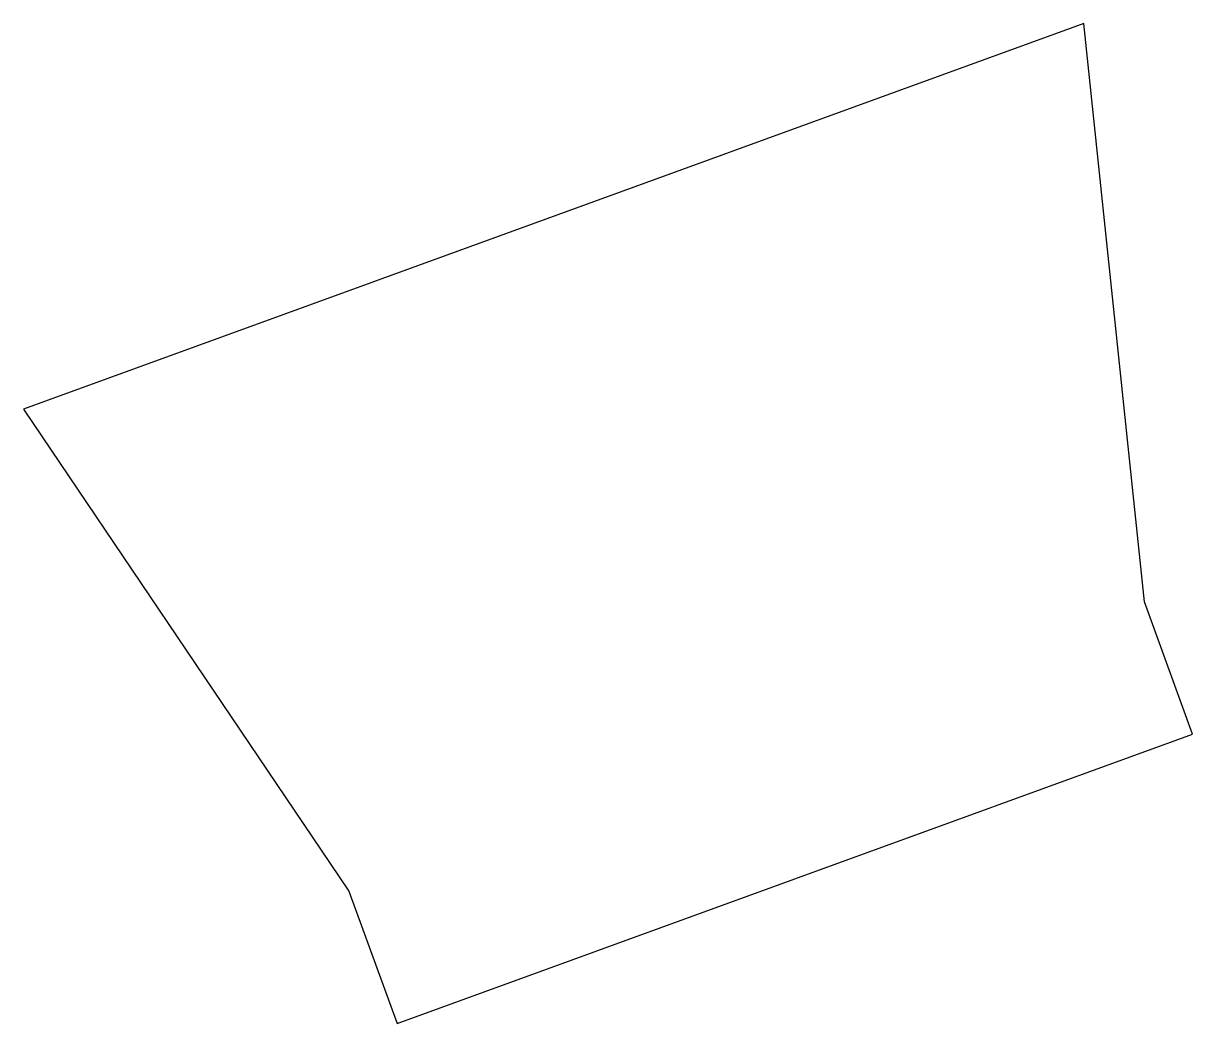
# Model space of a CAD drawing. Extents: x 243.5 to 260, y 88.4 to 102.6.
import ezdxf

# ---------------------------------------------------------------- set-up
doc = ezdxf.new("R2010")
doc.units = 0

msp = doc.modelspace()

# ---------------------------------------------------------------- linework, layer by layer
msp.add_lwpolyline([(260.039204, 92.518174), (259.355163, 94.39756), (258.498387, 102.599141), (243.463305, 97.126819), (248.078852, 90.293318), (248.762892, 88.413933)], close=True)

doc.saveas('drawing.dxf')
